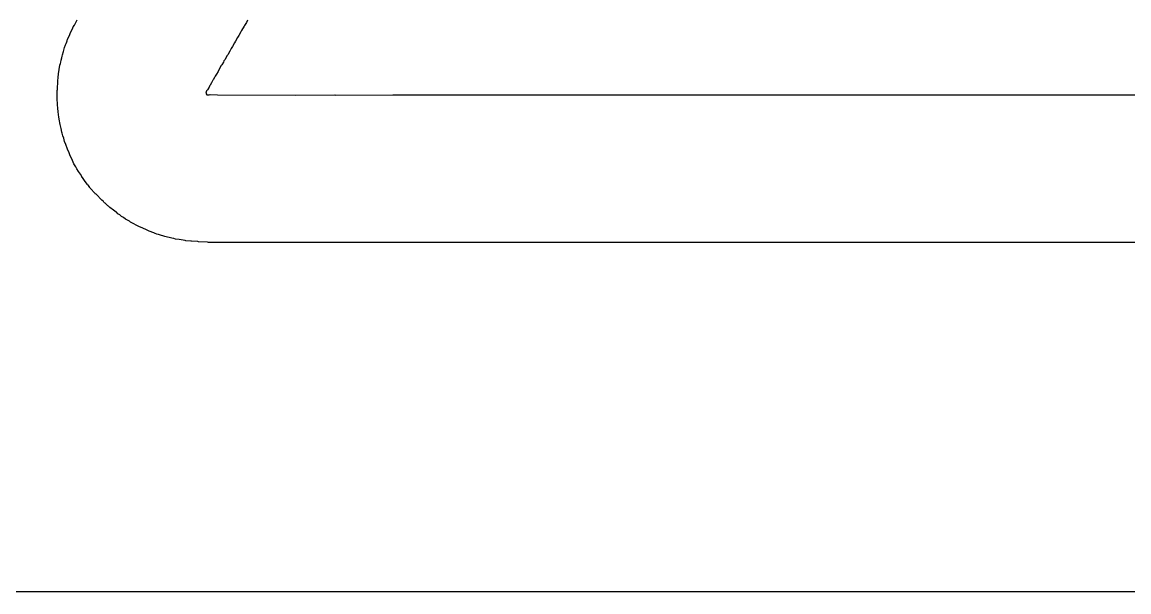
# Model space of a CAD drawing. Header units: inches. Extents: x 0 to 276, y 0 to 124.
# Drawn here: x 40.902 to 45.11, y 11.994 to 14.16 of the extents above; entities that cross this region are included whole.
import ezdxf

# ---------------------------------------------------------------- set-up
doc = ezdxf.new("R2010")
doc.units = ezdxf.units.IN
for name, color, linetype in [('Bottom Layer', 5, 'Continuous'), ('Top Layer', 1, 'Continuous'), ('Top Overlay', 2, 'Continuous')]:
    doc.layers.add(name, color=color, linetype=linetype)

msp = doc.modelspace()

# ---------------------------------------------------------------- linework, layer by layer
at = {"layer": 'Bottom Layer'}
msp.add_line((45.9514, 11.9936), (0.6384, 11.9936), dxfattribs=at)
at = {"layer": 'Top Layer'}
msp.add_line((109.3615, 11.9936), (31.0426, 11.9936), dxfattribs=at)
at = {"layer": 'Top Overlay'}
for p, q in [((41.0935, 14.1348), (41.0963, 14.1421)), ((41.0963, 14.1421), (41.1008, 14.1489)), ((41.1008, 14.1489), (41.1048, 14.1562)), ((41.1048, 14.1562), (41.1115, 14.1685)), ((41.7457, 14.1449), (41.7367, 14.1281)), ((41.748, 14.1472), (41.7457, 14.1449)), ((41.7547, 14.1596), (41.748, 14.1472)), ((41.7592, 14.1674), (41.7547, 14.1596)), ((41.075, 14.096), (41.0823, 14.1101)), ((41.0823, 14.1101), (41.0862, 14.1208)), ((41.0862, 14.1208), (41.0935, 14.1348)), ((41.721, 14.1022), (41.7131, 14.0876)), ((41.7255, 14.1089), (41.721, 14.1022)), ((41.7334, 14.1236), (41.7255, 14.1089)), ((41.7345, 14.1258), (41.7334, 14.1236)), ((41.7367, 14.1281), (41.7345, 14.1258)), ((41.0598, 14.0493), (41.062, 14.0583)), ((41.062, 14.0583), (41.0637, 14.0645)), ((41.0637, 14.0645), (41.0671, 14.0735)), ((41.0671, 14.0735), (41.0699, 14.0797)), ((41.0699, 14.0797), (41.0722, 14.0853)), ((41.0722, 14.0853), (41.0733, 14.0898)), ((41.0733, 14.0898), (41.075, 14.096)), ((41.6974, 14.0606), (41.6917, 14.0505)), ((41.7019, 14.0673), (41.6974, 14.0606)), ((41.7097, 14.082), (41.7019, 14.0673)), ((41.7131, 14.0876), (41.7097, 14.082)), ((41.0485, 14.0077), (41.0508, 14.0156)), ((41.0508, 14.0156), (41.0525, 14.0252)), ((41.0525, 14.0252), (41.0536, 14.0308)), ((41.0536, 14.0308), (41.0559, 14.0364)), ((41.0559, 14.0364), (41.0598, 14.0493)), ((41.6693, 14.0134), (41.667, 14.0077)), ((41.6726, 14.0167), (41.6693, 14.0134)), ((41.6816, 14.0336), (41.6726, 14.0167)), ((41.6839, 14.0359), (41.6816, 14.0336)), ((41.6917, 14.0505), (41.6839, 14.0359)), ((41.0401, 13.9633), (41.0457, 13.9971)), ((41.0457, 13.9971), (41.0474, 14.0032)), ((41.0474, 14.0032), (41.0485, 14.0077)), ((41.6468, 13.9729), (41.6411, 13.9628)), ((41.6501, 13.9785), (41.6468, 13.9729)), ((41.6591, 13.9954), (41.6501, 13.9785)), ((41.6614, 13.9976), (41.6591, 13.9954)), ((41.667, 14.0077), (41.6614, 13.9976)), ((41.0362, 13.9043), (41.0379, 13.9375)), ((41.0379, 13.9375), (41.039, 13.9498)), ((41.039, 13.9498), (41.0401, 13.9633)), ((41.622, 13.929), (41.6175, 13.9212)), ((41.6265, 13.9392), (41.622, 13.929)), ((41.6288, 13.9414), (41.6265, 13.9392)), ((41.6333, 13.9493), (41.6288, 13.9414)), ((41.6355, 13.9549), (41.6333, 13.9493)), ((41.6411, 13.9628), (41.6355, 13.9549)), ((41.0351, 13.9009), (41.0362, 13.9043)), ((41.0356, 13.8711), (41.0351, 13.9009)), ((41.6029, 13.8987), (41.6007, 13.8897)), ((41.6007, 13.8897), (41.604, 13.8841)), ((41.6074, 13.9032), (41.6029, 13.8987)), ((41.613, 13.9133), (41.6074, 13.9032)), ((41.6153, 13.9189), (41.613, 13.9133)), ((41.6175, 13.9212), (41.6153, 13.9189)), ((41.0367, 13.8453), (41.0356, 13.8711)), ((41.0379, 13.8329), (41.0367, 13.8453)), ((41.604, 13.8841), (41.6136, 13.8835)), ((41.6136, 13.8835), (41.617, 13.8846)), ((41.617, 13.8846), (41.6451, 13.8835)), ((41.6451, 13.8835), (41.9403, 13.8829)), ((41.9403, 13.8829), (42.0915, 13.8835)), ((42.0915, 13.8835), (42.0949, 13.8824)), ((42.0949, 13.8824), (42.3119, 13.8835)), ((42.3119, 13.8835), (45.4807, 13.8835)), ((41.039, 13.8194), (41.0379, 13.8329)), ((41.0412, 13.7992), (41.039, 13.8194)), ((41.0435, 13.7845), (41.0412, 13.7992)), ((41.0452, 13.7772), (41.0435, 13.7845)), ((41.0469, 13.771), (41.0452, 13.7772)), ((41.048, 13.7654), (41.0469, 13.771)), ((41.0491, 13.7609), (41.048, 13.7654)), ((41.0502, 13.7553), (41.0491, 13.7609)), ((41.053, 13.7424), (41.0502, 13.7553)), ((41.0542, 13.7379), (41.053, 13.7424)), ((41.057, 13.7283), (41.0542, 13.7379)), ((41.0604, 13.7193), (41.057, 13.7283)), ((41.0632, 13.7064), (41.0604, 13.7193)), ((41.0682, 13.6946), (41.0632, 13.7064)), ((41.0744, 13.6771), (41.0682, 13.6946)), ((41.0806, 13.6631), (41.0744, 13.6771)), ((41.0834, 13.6558), (41.0806, 13.6631)), ((41.0935, 13.6344), (41.0834, 13.6558)), ((41.0991, 13.622), (41.0935, 13.6344)), ((41.1059, 13.6097), (41.0991, 13.622)), ((41.1104, 13.6029), (41.1059, 13.6097)), ((41.116, 13.5928), (41.1104, 13.6029)), ((41.1239, 13.5816), (41.116, 13.5928)), ((41.1284, 13.5737), (41.1239, 13.5816)), ((41.1295, 13.5714), (41.1284, 13.5737)), ((41.1318, 13.5692), (41.1295, 13.5714)), ((41.1346, 13.5653), (41.1318, 13.5692)), ((41.1391, 13.5585), (41.1346, 13.5653)), ((41.1497, 13.5445), (41.1391, 13.5585)), ((41.1509, 13.5422), (41.1497, 13.5445)), ((41.1542, 13.5388), (41.1509, 13.5422)), ((41.1599, 13.531), (41.1542, 13.5388)), ((41.161, 13.5287), (41.1599, 13.531)), ((41.17, 13.5197), (41.161, 13.5287)), ((41.1711, 13.5175), (41.17, 13.5197)), ((41.1801, 13.5085), (41.1711, 13.5175)), ((41.1812, 13.5062), (41.1801, 13.5085)), ((41.1829, 13.5057), (41.1812, 13.5062)), ((41.2048, 13.4837), (41.1829, 13.5057)), ((41.2116, 13.4781), (41.2048, 13.4837)), ((41.2127, 13.4759), (41.2116, 13.4781)), ((41.2155, 13.4731), (41.2127, 13.4759)), ((41.2178, 13.4719), (41.2155, 13.4731)), ((41.2279, 13.4618), (41.2178, 13.4719)), ((41.2301, 13.4607), (41.2279, 13.4618)), ((41.2324, 13.4584), (41.2301, 13.4607)), ((41.2346, 13.4573), (41.2324, 13.4584)), ((41.2352, 13.4556), (41.2346, 13.4573)), ((41.2493, 13.4449), (41.2352, 13.4556)), ((41.2594, 13.4371), (41.2493, 13.4449)), ((41.2616, 13.4359), (41.2594, 13.4371)), ((41.2661, 13.4314), (41.2616, 13.4359)), ((41.274, 13.427), (41.2661, 13.4314)), ((41.2796, 13.4213), (41.274, 13.427)), ((41.2875, 13.4168), (41.2796, 13.4213)), ((41.2954, 13.4112), (41.2875, 13.4168)), ((41.3077, 13.4045), (41.2954, 13.4112)), ((41.31, 13.4033), (41.3077, 13.4045)), ((41.3134, 13.4), (41.31, 13.4033)), ((41.3482, 13.382), (41.3134, 13.4)), ((41.3522, 13.3803), (41.3482, 13.382)), ((41.3724, 13.3713), (41.3522, 13.3803)), ((41.3848, 13.3657), (41.3724, 13.3713)), ((41.4022, 13.3595), (41.3848, 13.3657)), ((41.4084, 13.3567), (41.4022, 13.3595)), ((41.414, 13.3544), (41.4084, 13.3567)), ((41.4202, 13.3527), (41.414, 13.3544)), ((41.4247, 13.3516), (41.4202, 13.3527)), ((41.4444, 13.3454), (41.4247, 13.3516)), ((41.4713, 13.3387), (41.4444, 13.3454)), ((41.4787, 13.337), (41.4713, 13.3387)), ((41.4848, 13.3353), (41.4787, 13.337)), ((41.4995, 13.3331), (41.4848, 13.3353)), ((41.5062, 13.3319), (41.4995, 13.3331)), ((41.5214, 13.3302), (41.5062, 13.3319)), ((41.5248, 13.3291), (41.5214, 13.3302)), ((41.5428, 13.328), (41.5248, 13.3291)), ((41.5461, 13.3269), (41.5428, 13.328)), ((41.5697, 13.3257), (41.5461, 13.3269)), ((41.5731, 13.3246), (41.5697, 13.3257)), ((41.6068, 13.3235), (41.5731, 13.3246)), ((41.6102, 13.3224), (41.6068, 13.3235)), ((47.3591, 13.3229), (41.6102, 13.3224))]:
    msp.add_line(p, q, dxfattribs=at)

doc.saveas('drawing.dxf')
